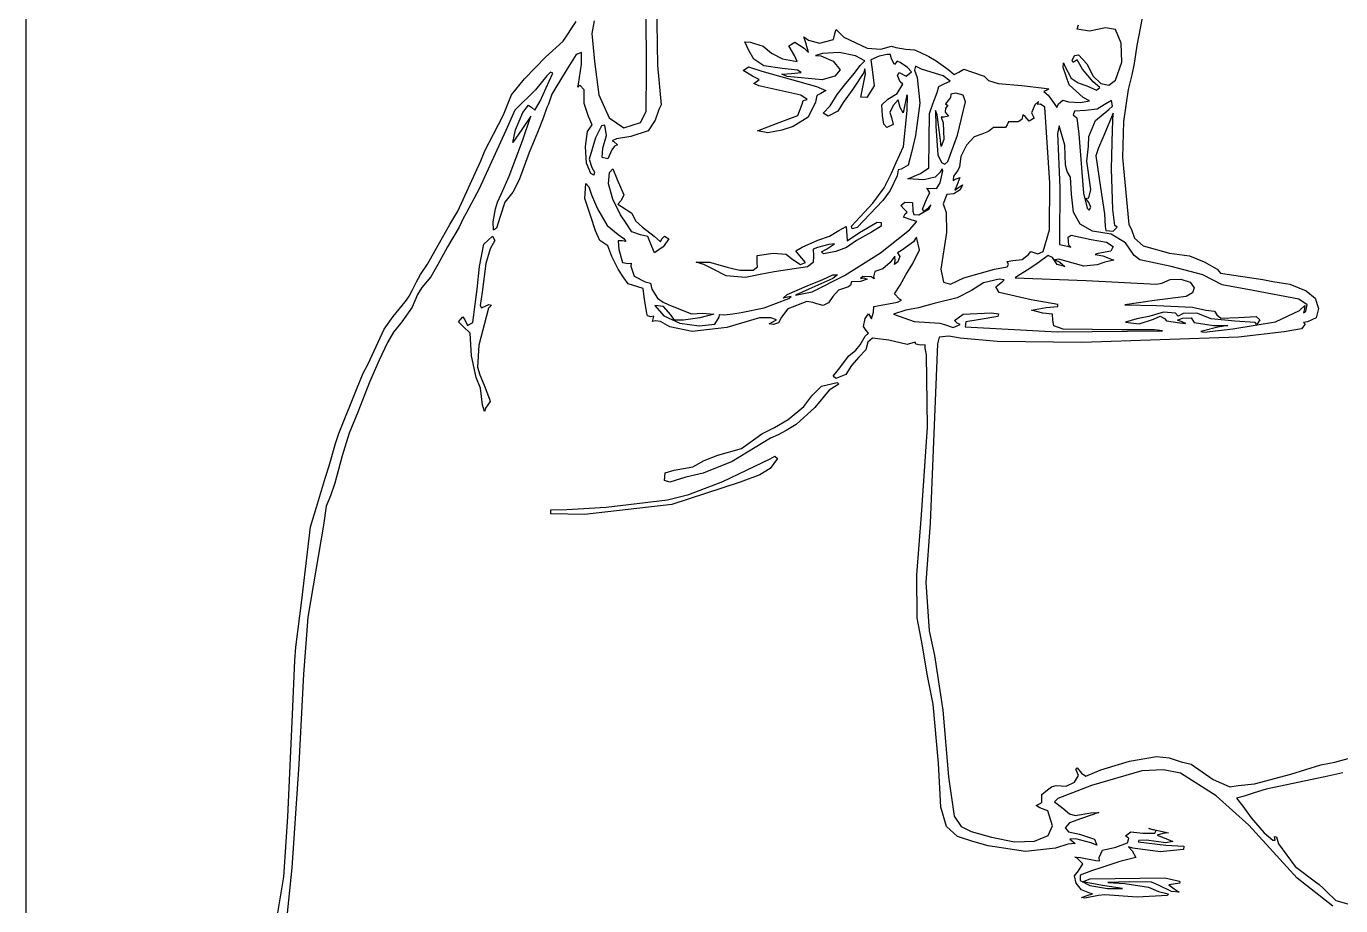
# Model space of a CAD drawing. Header units: centimetres. Extents: x 0 to 27.5, y -5.9 to 8.
# Drawn here: x 19 to 23.585, y 1.105 to 4.172 of the extents above; entities that cross this region are included whole.
import ezdxf

# ---------------------------------------------------------------- set-up
doc = ezdxf.new("R2010")
doc.units = ezdxf.units.CM
doc.header["$MEASUREMENT"] = 0
doc.layers.add('digi3 v3_Sketch1', color=7, linetype='Continuous')

msp = doc.modelspace()

# ---------------------------------------------------------------- linework, layer by layer
at = {"layer": 'digi3 v3_Sketch1'}
for p, q in [((19, -5.8698), (19, 7)), ((21.1629, 4.0188), (21.1625, 4.227)), ((21.1983, 4.2585), (21.2015, 4.0353)), ((22.9038, 4.2618), (22.8732, 4.1047)), ((20.873, 4.1198), (20.9184, 4.1888)), ((20.9813, 4.1907), (20.9727, 4.1474)), ((22.6651, 4.1617), (22.6699, 4.1768)), ((20.9727, 4.1474), (20.9819, 4.0494)), ((21.7187, 4.1139), (21.7122, 4.1355)), ((21.7122, 4.1355), (21.7283, 4.1233)), ((21.7662, 4.1132), (21.8154, 4.1263)), ((21.8154, 4.1263), (21.8219, 4.1498)), ((21.8219, 4.1498), (21.8246, 4.1605)), ((21.8246, 4.1605), (21.8514, 4.1341)), ((21.8514, 4.1341), (21.9327, 4.0953)), ((22.7079, 4.1553), (22.6651, 4.1617)), ((22.7645, 4.1672), (22.7079, 4.1553)), ((22.7992, 4.1606), (22.7645, 4.1672)), ((22.8194, 4.1129), (22.7992, 4.1606)), ((20.8105, 4.0649), (20.873, 4.1198)), ((20.9369, 4.0807), (20.9184, 4.0738)), ((20.9371, 4.0402), (20.9369, 4.0807)), ((21.5057, 4.1181), (21.526, 4.1167)), ((21.5198, 4.088), (21.5057, 4.1181)), ((21.5375, 4.0572), (21.5198, 4.088)), ((21.526, 4.1167), (21.54, 4.1115)), ((21.54, 4.1115), (21.5699, 4.1025)), ((21.5699, 4.1025), (21.5998, 4.0779)), ((21.6595, 4.1044), (21.6803, 4.1168)), ((21.6798, 4.0696), (21.6595, 4.1044)), ((21.6803, 4.1168), (21.7137, 4.0953)), ((21.7137, 4.0953), (21.7285, 4.0805)), ((21.7285, 4.0805), (21.7187, 4.1139)), ((21.7283, 4.1233), (21.7662, 4.1132)), ((21.9327, 4.0953), (21.9801, 4.092)), ((21.9801, 4.092), (22.0173, 4.1022)), ((22.0173, 4.1022), (22.0328, 4.0977)), ((22.0328, 4.0977), (22.0683, 4.0927)), ((22.0683, 4.0927), (22.0976, 4.0899)), ((22.0976, 4.0899), (22.1191, 4.0803)), ((22.8209, 4.0466), (22.8194, 4.1129)), ((22.8732, 4.1047), (22.8639, 4.0425)), ((20.7759, 4.0286), (20.8105, 4.0649)), ((20.9184, 4.0738), (20.8829, 4.0184)), ((20.9263, 3.9705), (20.9371, 4.0402)), ((20.9819, 4.0494), (20.9972, 3.9326)), ((21.2015, 4.0353), (21.2141, 3.8984)), ((21.5726, 4.0337), (21.5375, 4.0572)), ((21.5998, 4.0779), (21.6371, 4.0583)), ((21.6371, 4.0583), (21.6884, 4.0487)), ((21.6884, 4.0487), (21.6798, 4.0696)), ((21.7774, 4.0776), (21.7531, 4.0707)), ((21.7531, 4.0707), (21.7715, 4.0687)), ((21.7715, 4.0687), (21.8147, 4.0506)), ((21.8355, 4.0801), (21.7774, 4.0776)), ((21.8147, 4.0506), (21.8386, 4.0204)), ((21.8925, 4.0686), (21.8355, 4.0801)), ((21.8885, 4.0091), (21.9084, 4.0349)), ((21.9247, 4.051), (21.8925, 4.0686)), ((21.9084, 4.0349), (21.9247, 4.051)), ((21.9748, 4.0675), (21.9458, 4.0556)), ((21.9458, 4.0556), (21.9508, 4.0217)), ((22.0022, 4.0737), (21.9748, 4.0675)), ((22.0143, 4.0735), (22.0022, 4.0737)), ((22.0179, 4.0588), (22.0143, 4.0735)), ((22.0278, 4.0382), (22.0179, 4.0588)), ((22.0381, 4.0503), (22.0278, 4.0382)), ((22.0486, 4.0453), (22.0381, 4.0503)), ((22.0732, 4.0279), (22.0486, 4.0453)), ((22.1191, 4.0803), (22.1482, 4.0664)), ((22.1482, 4.0664), (22.1739, 4.0515)), ((22.1739, 4.0515), (22.2146, 4.0228)), ((22.6165, 4.0279), (22.6183, 4.0443)), ((22.6183, 4.0443), (22.6226, 4.0329)), ((22.648, 4.0528), (22.6559, 4.0698)), ((22.6511, 4.0453), (22.648, 4.0528)), ((22.666, 4.0555), (22.6511, 4.0453)), ((22.6559, 4.0698), (22.6703, 4.0728)), ((22.6838, 4.0223), (22.666, 4.0555)), ((22.6703, 4.0728), (22.699, 4.0411)), ((22.699, 4.0411), (22.7208, 3.9983)), ((22.7994, 3.9843), (22.8209, 4.0466)), ((22.8639, 4.0425), (22.8565, 4.0027)), ((20.6927, 3.9326), (20.7373, 3.9892)), ((20.7373, 3.9892), (20.7759, 4.0286)), ((20.8158, 3.9995), (20.776, 3.9503)), ((20.8285, 4.0117), (20.8158, 3.9995)), ((20.8238, 3.9803), (20.8362, 4.0086)), ((20.8362, 4.0086), (20.8285, 4.0117)), ((20.8829, 4.0184), (20.8467, 3.9582)), ((21.1617, 3.8749), (21.1629, 4.0188)), ((21.5004, 4.0178), (21.5191, 4.0304)), ((21.5328, 3.9981), (21.5004, 4.0178)), ((21.5191, 4.0304), (21.5656, 4.0159)), ((21.5564, 3.987), (21.5328, 3.9981)), ((21.5656, 4.0159), (21.7568, 3.9615)), ((21.636, 4.0251), (21.5726, 4.0337)), ((21.6349, 4.0051), (21.6695, 4.0077)), ((21.6545, 3.9967), (21.6349, 4.0051)), ((21.6894, 4.0192), (21.636, 4.0251)), ((21.7762, 3.9856), (21.6545, 3.9967)), ((21.6695, 4.0077), (21.703, 4.0106)), ((21.703, 4.0106), (21.6894, 4.0192)), ((21.8207, 3.998), (21.7762, 3.9856)), ((21.8386, 4.0204), (21.8207, 3.998)), ((21.8586, 3.9731), (21.8885, 4.0091)), ((21.9214, 4.0112), (21.8829, 3.9532)), ((21.9167, 3.9536), (21.927, 4.0059)), ((21.9251, 4.0237), (21.9214, 4.0112)), ((21.927, 4.0059), (21.9251, 4.0237)), ((21.9508, 4.0217), (21.9573, 3.9639)), ((22.0386, 4.0005), (22.0444, 4.0104)), ((22.0478, 3.9781), (22.0386, 4.0005)), ((22.0444, 4.0104), (22.0687, 3.9983)), ((22.0687, 3.9983), (22.0876, 4.0129)), ((22.0876, 4.0129), (22.0732, 4.0279)), ((22.1011, 4.0331), (22.0976, 4.0187)), ((22.0976, 4.0187), (22.1069, 3.9934)), ((22.122, 4.0223), (22.1011, 4.0331)), ((22.1069, 3.9934), (22.1163, 3.9034)), ((22.1563, 4.0123), (22.122, 4.0223)), ((22.1982, 3.9988), (22.1563, 4.0123)), ((22.223, 3.9809), (22.1982, 3.9988)), ((22.2146, 4.0228), (22.236, 4.0034)), ((22.236, 4.0034), (22.2526, 4.0122)), ((22.2526, 4.0122), (22.2703, 4.0227)), ((22.2703, 4.0227), (22.2968, 4.0129)), ((22.2968, 4.0129), (22.341, 3.998)), ((22.341, 3.998), (22.3564, 3.9835)), ((22.6374, 3.9681), (22.6165, 4.0279)), ((22.6226, 4.0329), (22.6451, 3.9913)), ((22.6451, 3.9913), (22.6684, 3.9748)), ((22.7207, 3.9778), (22.6838, 4.0223)), ((22.7208, 3.9983), (22.7482, 3.9726)), ((22.8565, 4.0027), (22.8431, 3.9514)), ((20.776, 3.9503), (20.7035, 3.8792)), ((20.7925, 3.9109), (20.8238, 3.9803)), ((20.8467, 3.9582), (20.833, 3.9353)), ((20.924, 3.9599), (20.9263, 3.9705)), ((20.9302, 3.9664), (20.924, 3.9599)), ((20.9459, 3.95), (20.9302, 3.9664)), ((20.9459, 3.9028), (20.9459, 3.95)), ((21.5381, 3.9725), (21.5455, 3.9788)), ((21.5552, 3.9646), (21.5381, 3.9725)), ((21.5455, 3.9788), (21.5564, 3.987)), ((21.702, 3.9317), (21.5552, 3.9646)), ((21.7568, 3.9615), (21.7883, 3.9477)), ((21.7883, 3.9477), (21.7718, 3.9382)), ((21.8288, 3.9342), (21.8586, 3.9731)), ((21.8829, 3.9532), (21.8487, 3.906)), ((21.9105, 3.9246), (21.9167, 3.9536)), ((21.9573, 3.9639), (21.9319, 3.9242)), ((22.0373, 3.9382), (22.0577, 3.9697)), ((22.0577, 3.9697), (22.0478, 3.9781)), ((22.1772, 3.9414), (22.1831, 3.962)), ((22.1831, 3.962), (22.2037, 3.9726)), ((22.2037, 3.9726), (22.223, 3.9809)), ((22.3564, 3.9835), (22.3904, 3.9721)), ((22.3904, 3.9721), (22.4726, 3.966)), ((22.4726, 3.966), (22.5506, 3.9562)), ((22.5621, 3.951), (22.5496, 3.9449)), ((22.5496, 3.9449), (22.5646, 3.9318)), ((22.5506, 3.9562), (22.5669, 3.9545)), ((22.5669, 3.9545), (22.5621, 3.951)), ((22.6868, 3.924), (22.6374, 3.9681)), ((22.6684, 3.9748), (22.6993, 3.9645)), ((22.6993, 3.9645), (22.7326, 3.9489)), ((22.7447, 3.9584), (22.7207, 3.9778)), ((22.7326, 3.9489), (22.7447, 3.9584)), ((22.7482, 3.9726), (22.776, 3.967)), ((22.776, 3.967), (22.7994, 3.9843)), ((22.8431, 3.9514), (22.8274, 3.8397)), ((20.6641, 3.863), (20.6927, 3.9326)), ((20.7318, 3.8711), (20.7516, 3.8973)), ((20.7516, 3.8973), (20.7633, 3.8885)), ((20.7738, 3.88), (20.7925, 3.9109)), ((20.821, 3.9004), (20.8161, 3.8885)), ((20.833, 3.9353), (20.821, 3.9004)), ((20.9614, 3.8579), (20.9459, 3.9028)), ((20.9972, 3.9326), (21.0333, 3.8526)), ((21.2141, 3.8984), (21.2065, 3.8823)), ((21.6906, 3.8609), (21.706, 3.9009)), ((21.7237, 3.9171), (21.702, 3.9317)), ((21.706, 3.9009), (21.7098, 3.9132)), ((21.7098, 3.9132), (21.7237, 3.9171)), ((21.7522, 3.9073), (21.7275, 3.855)), ((21.7579, 3.931), (21.7522, 3.9073)), ((21.7718, 3.9382), (21.7579, 3.931)), ((21.8039, 3.8944), (21.8288, 3.9342)), ((21.8487, 3.906), (21.8304, 3.8755)), ((21.9319, 3.9242), (21.9105, 3.9246)), ((21.9837, 3.8987), (22.005, 3.9183)), ((21.9862, 3.8615), (21.9837, 3.8987)), ((22.005, 3.9183), (22.0373, 3.9382)), ((22.0409, 3.9155), (22.024, 3.8959)), ((22.0484, 3.8885), (22.0409, 3.9155)), ((22.0715, 3.9333), (22.0586, 3.8703)), ((22.0736, 3.9295), (22.0715, 3.9333)), ((22.0726, 3.8785), (22.0736, 3.9295)), ((22.1163, 3.9034), (22.1021, 3.7913)), ((22.1506, 3.8675), (22.1621, 3.9018)), ((22.1621, 3.9018), (22.1772, 3.9414)), ((22.2109, 3.9076), (22.206, 3.9014)), ((22.206, 3.9014), (22.2146, 3.8953)), ((22.2237, 3.9233), (22.2109, 3.9076)), ((22.2249, 3.9349), (22.2237, 3.9233)), ((22.2428, 3.9383), (22.2249, 3.9349)), ((22.2674, 3.9315), (22.2428, 3.9383)), ((22.2486, 3.7924), (22.2764, 3.9081)), ((22.2764, 3.9081), (22.2674, 3.9315)), ((22.5173, 3.8984), (22.5065, 3.8702)), ((22.5301, 3.9092), (22.5173, 3.8984)), ((22.5279, 3.8997), (22.5301, 3.9092)), ((22.5371, 3.9006), (22.5279, 3.8997)), ((22.5529, 3.8898), (22.5371, 3.9006)), ((22.5646, 3.9318), (22.5854, 3.9028)), ((22.5854, 3.9028), (22.5951, 3.8885)), ((22.5951, 3.8885), (22.5998, 3.9013)), ((22.5998, 3.9013), (22.615, 3.9141)), ((22.615, 3.9141), (22.6352, 3.9085)), ((22.6352, 3.9085), (22.6767, 3.9068)), ((22.6767, 3.9068), (22.709, 3.9119)), ((22.709, 3.9119), (22.6868, 3.924)), ((22.7597, 3.8982), (22.7351, 3.883)), ((22.7857, 3.9128), (22.7597, 3.8982)), ((22.7883, 3.8937), (22.7857, 3.9128)), ((20.6298, 3.7953), (20.6641, 3.863)), ((20.7035, 3.8792), (20.6725, 3.8081)), ((20.7064, 3.8109), (20.7318, 3.8711)), ((20.7603, 3.8581), (20.729, 3.8124)), ((20.7309, 3.7721), (20.7603, 3.8581)), ((20.7633, 3.8885), (20.7738, 3.88)), ((20.8031, 3.8513), (20.7832, 3.8017)), ((20.8161, 3.8885), (20.8031, 3.8513)), ((20.9743, 3.8287), (20.9614, 3.8579)), ((21.0333, 3.8526), (21.0839, 3.8179)), ((21.1425, 3.8371), (21.1617, 3.8749)), ((21.2065, 3.8823), (21.1934, 3.8449)), ((21.6172, 3.8325), (21.6906, 3.8609)), ((21.7275, 3.855), (21.6743, 3.8231)), ((21.7799, 3.8693), (21.8039, 3.8944)), ((21.7973, 3.8586), (21.7799, 3.8693)), ((21.8304, 3.8755), (21.7973, 3.8586)), ((21.9909, 3.8312), (21.9862, 3.8615)), ((22.024, 3.8959), (22.0118, 3.8711)), ((22.0118, 3.8711), (22.0176, 3.854)), ((22.0176, 3.854), (22.0232, 3.8292)), ((22.0586, 3.8703), (22.0484, 3.8885)), ((22.0597, 3.7531), (22.0726, 3.8785)), ((22.1497, 3.7761), (22.1506, 3.8675)), ((22.1776, 3.8636), (22.1715, 3.8788)), ((22.1715, 3.8788), (22.1727, 3.8238)), ((22.1879, 3.7839), (22.1776, 3.8636)), ((22.202, 3.8551), (22.1916, 3.8553)), ((22.1916, 3.8553), (22.1985, 3.8351)), ((22.217, 3.8582), (22.202, 3.8551)), ((22.206, 3.8865), (22.2048, 3.872)), ((22.2048, 3.872), (22.217, 3.8582)), ((22.2146, 3.8953), (22.206, 3.8865)), ((22.4762, 3.8636), (22.4721, 3.8472)), ((22.4839, 3.8575), (22.4762, 3.8636)), ((22.4986, 3.8411), (22.4839, 3.8575)), ((22.5159, 3.8519), (22.4986, 3.8411)), ((22.5065, 3.8702), (22.5159, 3.8519)), ((22.5703, 3.6259), (22.5529, 3.8898)), ((22.6567, 3.8756), (22.6517, 3.8637)), ((22.6517, 3.8637), (22.6639, 3.8528)), ((22.694, 3.8785), (22.6567, 3.8756)), ((22.6639, 3.8528), (22.6713, 3.7955)), ((22.7351, 3.883), (22.694, 3.8785)), ((22.7296, 3.8437), (22.7757, 3.8813)), ((22.7909, 3.8686), (22.7549, 3.7836)), ((22.7757, 3.8813), (22.7883, 3.8937)), ((22.7882, 3.8113), (22.7909, 3.8686)), ((20.6725, 3.8081), (20.5797, 3.6047)), ((20.729, 3.8124), (20.6971, 3.767)), ((20.6971, 3.767), (20.7064, 3.8109)), ((20.9501, 3.7523), (20.9573, 3.8054)), ((20.9573, 3.8054), (20.9743, 3.8287)), ((21.0059, 3.8247), (20.9859, 3.7836)), ((21.0179, 3.8276), (21.0059, 3.8247)), ((21.0232, 3.7908), (21.0179, 3.8276)), ((21.0839, 3.8179), (21.1425, 3.8371)), ((21.1695, 3.8069), (21.109, 3.7882)), ((21.1425, 3.8371), (21.1425, 3.8371)), ((21.1934, 3.8449), (21.1695, 3.8069)), ((21.5502, 3.8073), (21.6172, 3.8325)), ((21.5864, 3.8001), (21.5502, 3.8073)), ((21.6349, 3.8093), (21.5864, 3.8001)), ((21.6743, 3.8231), (21.6349, 3.8093)), ((22.0016, 3.819), (21.9909, 3.8312)), ((22.0232, 3.8292), (22.0016, 3.819)), ((22.1727, 3.8238), (22.1796, 3.7233)), ((22.1985, 3.8351), (22.1999, 3.7767)), ((22.3735, 3.8186), (22.3567, 3.8052)), ((22.4149, 3.8193), (22.3735, 3.8186)), ((22.4218, 3.8281), (22.4149, 3.8193)), ((22.4261, 3.8389), (22.4218, 3.8281)), ((22.4598, 3.839), (22.4261, 3.8389)), ((22.4721, 3.8472), (22.4598, 3.839)), ((22.6029, 3.8248), (22.5966, 3.7985)), ((22.6222, 3.7575), (22.6029, 3.8248)), ((22.7061, 3.7872), (22.7296, 3.8437)), ((22.7848, 3.6744), (22.7882, 3.8113)), ((22.8274, 3.8397), (22.8236, 3.7143)), ((20.5989, 3.7379), (20.6298, 3.7953)), ((20.6837, 3.6495), (20.7309, 3.7721)), ((20.7832, 3.8017), (20.7541, 3.7318)), ((20.9859, 3.7836), (20.9636, 3.7087)), ((21.0112, 3.7473), (21.0232, 3.7908)), ((21.0583, 3.7792), (21.044, 3.7731)), ((21.044, 3.7731), (21.0495, 3.7697)), ((21.0495, 3.7697), (21.062, 3.7585)), ((21.109, 3.7882), (21.0583, 3.7792)), ((22.1021, 3.7913), (22.0876, 3.7323)), ((22.1479, 3.6784), (22.1497, 3.7761)), ((22.1906, 3.7532), (22.1879, 3.7839)), ((22.1999, 3.7767), (22.1906, 3.7532)), ((22.2141, 3.7007), (22.2486, 3.7924)), ((22.2486, 3.7924), (22.2486, 3.7924)), ((22.3061, 3.7869), (22.2791, 3.7573)), ((22.3331, 3.7962), (22.3061, 3.7869)), ((22.3567, 3.8052), (22.3331, 3.7962)), ((22.5966, 3.7985), (22.6051, 3.6099)), ((22.6713, 3.7955), (22.6874, 3.5896)), ((22.7047, 3.7536), (22.7061, 3.7872)), ((22.7549, 3.7836), (22.7395, 3.7487)), ((20.586, 3.7033), (20.5989, 3.7379)), ((20.7541, 3.7318), (20.7187, 3.6366)), ((20.9536, 3.6949), (20.9501, 3.7523)), ((21.0084, 3.7147), (21.0112, 3.7473)), ((21.0283, 3.7096), (21.0084, 3.7147)), ((21.0421, 3.7409), (21.0283, 3.7096)), ((21.052, 3.7541), (21.0421, 3.7409)), ((21.062, 3.7585), (21.052, 3.7541)), ((22.0339, 3.6973), (22.0597, 3.7531)), ((22.0876, 3.7323), (22.0761, 3.6875)), ((22.1796, 3.7233), (22.1918, 3.697)), ((22.2597, 3.7185), (22.2556, 3.6819)), ((22.2791, 3.7573), (22.2597, 3.7185)), ((22.6245, 3.6879), (22.6222, 3.7575)), ((22.6996, 3.7019), (22.7047, 3.7536)), ((22.7395, 3.7487), (22.7304, 3.7201)), ((22.7304, 3.7201), (22.7467, 3.6097)), ((22.8236, 3.7143), (22.846, 3.4803)), ((20.5048, 3.5272), (20.586, 3.7033)), ((20.9687, 3.6584), (20.9536, 3.6949)), ((20.9636, 3.7087), (20.9724, 3.6794)), ((20.9724, 3.6794), (20.9823, 3.6632)), ((21.0338, 3.6619), (21.0463, 3.6745)), ((21.0463, 3.6745), (21.0615, 3.6377)), ((22.0179, 3.66), (22.0339, 3.6973)), ((22.0411, 3.6711), (22.0378, 3.651)), ((22.052, 3.6733), (22.0411, 3.6711)), ((22.0761, 3.6875), (22.052, 3.6733)), ((22.1195, 3.6586), (22.1479, 3.6784)), ((22.1943, 3.6749), (22.1874, 3.6634)), ((22.1877, 3.6261), (22.1968, 3.6682)), ((22.1918, 3.697), (22.2037, 3.6917)), ((22.1968, 3.6682), (22.1943, 3.6749)), ((22.2037, 3.6917), (22.2141, 3.7007)), ((22.2488, 3.6695), (22.2342, 3.649)), ((22.2556, 3.6819), (22.2488, 3.6695)), ((22.6307, 3.6658), (22.6245, 3.6879)), ((22.7127, 3.6033), (22.6996, 3.7019)), ((22.7893, 3.5335), (22.7848, 3.6744)), ((20.657, 3.589), (20.6837, 3.6495)), ((20.7187, 3.6366), (20.6976, 3.593)), ((20.9487, 3.5711), (20.9522, 3.6243)), ((20.9522, 3.6243), (20.9627, 3.6123)), ((20.9795, 3.6528), (20.9687, 3.6584)), ((20.9823, 3.6632), (20.9795, 3.6528)), ((21.0308, 3.6222), (21.0338, 3.6619)), ((21.0463, 3.5688), (21.0308, 3.6222)), ((21.0615, 3.6377), (21.0846, 3.584)), ((21.9928, 3.6083), (22.0179, 3.66)), ((22.0378, 3.651), (22.0129, 3.5998)), ((22.0748, 3.6398), (22.1195, 3.6586)), ((22.1308, 3.6369), (22.0748, 3.6398)), ((22.1704, 3.6457), (22.1308, 3.6369)), ((22.1874, 3.6634), (22.1704, 3.6457)), ((22.1755, 3.6076), (22.1877, 3.6261)), ((22.2342, 3.649), (22.2326, 3.6347)), ((22.2326, 3.6347), (22.243, 3.6402)), ((22.243, 3.6402), (22.2565, 3.6447)), ((22.2565, 3.6447), (22.2455, 3.6165)), ((22.5688, 3.4625), (22.5703, 3.6259)), ((22.6422, 3.6456), (22.6307, 3.6658)), ((22.6454, 3.587), (22.6422, 3.6456)), ((20.5797, 3.6047), (20.5348, 3.5201)), ((20.6438, 3.5583), (20.657, 3.589)), ((20.6976, 3.593), (20.6686, 3.559)), ((20.9627, 3.6123), (20.9714, 3.5843)), ((20.9714, 3.5843), (20.9928, 3.535)), ((21.0846, 3.584), (21.0747, 3.5641)), ((21.9529, 3.5549), (21.9928, 3.6083)), ((22.0129, 3.5998), (21.988, 3.5647)), ((22.1448, 3.6025), (22.1413, 3.6079)), ((22.1413, 3.6079), (22.1554, 3.6064)), ((22.1427, 3.5743), (22.1518, 3.5915)), ((22.1518, 3.5915), (22.1448, 3.6025)), ((22.1554, 3.6064), (22.1755, 3.6076)), ((22.211, 3.5849), (22.1979, 3.5534)), ((22.2349, 3.5881), (22.211, 3.5849)), ((22.2578, 3.6012), (22.2349, 3.5881)), ((22.2455, 3.6165), (22.2384, 3.6003)), ((22.2384, 3.6003), (22.2521, 3.6097)), ((22.2521, 3.6097), (22.2658, 3.619)), ((22.2658, 3.619), (22.2578, 3.6012)), ((22.6051, 3.6099), (22.6044, 3.4282)), ((22.6525, 3.5243), (22.6454, 3.587)), ((22.6874, 3.5896), (22.7006, 3.5376)), ((22.7062, 3.5742), (22.7127, 3.6033)), ((22.7467, 3.6097), (22.761, 3.5179)), ((20.6283, 3.4901), (20.6363, 3.5359)), ((20.6363, 3.5359), (20.6438, 3.5583)), ((20.6686, 3.559), (20.6534, 3.5082)), ((20.9697, 3.5084), (20.9487, 3.5711)), ((20.9928, 3.535), (21.0261, 3.4771)), ((21.0725, 3.515), (21.0463, 3.5688)), ((21.0747, 3.5641), (21.0628, 3.5522)), ((21.0628, 3.5522), (21.0766, 3.544)), ((21.0766, 3.544), (21.112, 3.5198)), ((21.988, 3.5647), (21.8982, 3.4702)), ((21.9084, 3.5081), (21.9529, 3.5549)), ((22.0499, 3.5471), (22.0649, 3.5584)), ((22.0615, 3.5347), (22.0499, 3.5471)), ((22.0721, 3.5239), (22.0615, 3.5347)), ((22.0649, 3.5584), (22.0906, 3.5571)), ((22.0906, 3.5571), (22.092, 3.5271)), ((22.113, 3.5143), (22.1487, 3.535)), ((22.1265, 3.534), (22.1427, 3.5743)), ((22.1307, 3.5262), (22.1265, 3.534)), ((22.143, 3.5356), (22.1307, 3.5262)), ((22.1553, 3.5498), (22.143, 3.5356)), ((22.1487, 3.535), (22.1553, 3.5498)), ((22.1979, 3.5534), (22.2087, 3.5227)), ((22.6952, 3.5713), (22.7062, 3.5742)), ((22.7066, 3.5578), (22.6952, 3.5713)), ((22.7006, 3.5376), (22.7074, 3.5313)), ((22.7137, 3.5409), (22.7066, 3.5578)), ((22.7066, 3.5578), (22.7066, 3.5578)), ((22.7074, 3.5313), (22.7137, 3.5409)), ((22.7972, 3.4768), (22.7893, 3.5335)), ((20.4775, 3.4814), (20.5048, 3.5272)), ((20.5243, 3.5014), (20.5104, 3.4711)), ((20.5348, 3.5201), (20.5243, 3.5014)), ((20.63, 3.4614), (20.6283, 3.4901)), ((20.6534, 3.5082), (20.6404, 3.4685)), ((20.9859, 3.4587), (20.9697, 3.5084)), ((21.0922, 3.4853), (21.0725, 3.515)), ((21.1123, 3.4557), (21.0922, 3.4853)), ((21.112, 3.5198), (21.125, 3.4938)), ((21.125, 3.4938), (21.1488, 3.4713)), ((21.8778, 3.4751), (21.9084, 3.5081)), ((21.9059, 3.4534), (21.9676, 3.4887)), ((21.9676, 3.4887), (21.9817, 3.4882)), ((21.9817, 3.4882), (21.9818, 3.4748)), ((22.0598, 3.5059), (22.0657, 3.5175)), ((22.0865, 3.4975), (22.0598, 3.5059)), ((22.0657, 3.5175), (22.0721, 3.5239)), ((22.0801, 3.4621), (22.1057, 3.491)), ((22.1057, 3.491), (22.0865, 3.4975)), ((22.092, 3.5271), (22.0957, 3.5159)), ((22.0957, 3.5159), (22.113, 3.5143)), ((22.2087, 3.5227), (22.2094, 3.4535)), ((22.676, 3.4822), (22.6525, 3.5243)), ((22.761, 3.5179), (22.7633, 3.4743)), ((20.437, 3.409), (20.4775, 3.4814)), ((20.5104, 3.4711), (20.4688, 3.4027)), ((20.5958, 3.4122), (20.6258, 3.4405)), ((20.6258, 3.4405), (20.6337, 3.4245)), ((20.6404, 3.4685), (20.63, 3.4614)), ((21.0008, 3.4255), (20.9859, 3.4587)), ((21.0261, 3.4771), (21.0642, 3.4457)), ((21.0642, 3.4457), (21.0841, 3.4315)), ((21.1418, 3.4453), (21.1123, 3.4557)), ((21.168, 3.4388), (21.1418, 3.4453)), ((21.1488, 3.4713), (21.1895, 3.4397)), ((21.1819, 3.4044), (21.168, 3.4388)), ((21.1895, 3.4397), (21.2125, 3.4209)), ((21.2167, 3.4305), (21.2261, 3.4405)), ((21.2261, 3.4405), (21.2407, 3.4313)), ((21.7609, 3.4266), (21.8016, 3.4405)), ((21.8016, 3.4405), (21.8338, 3.4601)), ((21.8338, 3.4601), (21.8598, 3.4736)), ((21.8598, 3.4736), (21.8623, 3.4428)), ((21.8623, 3.4428), (21.8628, 3.4244)), ((21.8628, 3.4244), (21.9059, 3.4534)), ((21.8807, 3.4658), (21.8778, 3.4751)), ((21.8982, 3.4702), (21.8807, 3.4658)), ((21.9486, 3.4539), (21.8955, 3.4245)), ((21.9818, 3.4748), (21.9486, 3.4539)), ((21.9796, 3.3822), (22.0801, 3.4621)), ((22.2094, 3.4535), (22.1904, 3.3253)), ((22.5473, 3.3869), (22.5688, 3.4625)), ((22.6339, 3.4368), (22.645, 3.4441)), ((22.645, 3.4441), (22.7145, 3.4288)), ((22.7189, 3.4574), (22.676, 3.4822)), ((22.7846, 3.4469), (22.7189, 3.4574)), ((22.7633, 3.4743), (22.7654, 3.46)), ((22.7654, 3.46), (22.7906, 3.4575)), ((22.8335, 3.4171), (22.7846, 3.4469)), ((22.7906, 3.4575), (22.8047, 3.472)), ((22.8047, 3.472), (22.7972, 3.4768)), ((22.8047, 3.472), (22.8047, 3.472)), ((22.846, 3.4803), (22.8545, 3.4639)), ((22.8545, 3.4639), (22.8657, 3.4329)), ((20.3996, 3.3425), (20.437, 3.409)), ((20.4688, 3.4027), (20.435, 3.3409)), ((20.5811, 3.3341), (20.5958, 3.4122)), ((20.6177, 3.3955), (20.6025, 3.3444)), ((20.6337, 3.4245), (20.6177, 3.3955)), ((21.028, 3.4059), (21.0008, 3.4255)), ((21.0423, 3.3689), (21.028, 3.4059)), ((21.0785, 3.4242), (21.0641, 3.4236)), ((21.0641, 3.4236), (21.067, 3.3934)), ((21.067, 3.3934), (21.0796, 3.3487)), ((21.0912, 3.4214), (21.0785, 3.4242)), ((21.0841, 3.4315), (21.0912, 3.4214)), ((21.1917, 3.3818), (21.1819, 3.4044)), ((21.2213, 3.4025), (21.1917, 3.3818)), ((21.2125, 3.4209), (21.2167, 3.4305)), ((21.2407, 3.4313), (21.2213, 3.4025)), ((21.6836, 3.3892), (21.7059, 3.4014)), ((21.7059, 3.4014), (21.7609, 3.4266)), ((21.7602, 3.4006), (21.7447, 3.3953)), ((21.7447, 3.3953), (21.7456, 3.372)), ((21.7998, 3.4109), (21.7602, 3.4006)), ((21.7732, 3.3857), (21.7917, 3.3947)), ((21.7917, 3.3947), (21.8191, 3.4129)), ((21.8191, 3.4129), (21.7998, 3.4109)), ((21.8605, 3.4006), (21.8239, 3.3865)), ((21.8955, 3.4245), (21.8605, 3.4006)), ((22.0742, 3.4056), (22.0532, 3.3907)), ((22.0944, 3.4205), (22.0742, 3.4056)), ((22.1017, 3.432), (22.0944, 3.4205)), ((22.1051, 3.437), (22.1017, 3.432)), ((22.1159, 3.392), (22.1051, 3.437)), ((22.6044, 3.4282), (22.6044, 3.4106)), ((22.6044, 3.4106), (22.6321, 3.4047)), ((22.6321, 3.4047), (22.6434, 3.4022)), ((22.6367, 3.4085), (22.6339, 3.4368)), ((22.6434, 3.4022), (22.6367, 3.4085)), ((22.7145, 3.4288), (22.7678, 3.4196)), ((22.7678, 3.4196), (22.7916, 3.4038)), ((22.7916, 3.4038), (22.7828, 3.3882)), ((22.8644, 3.3726), (22.8335, 3.4171)), ((22.8657, 3.4329), (22.8955, 3.4063)), ((22.8955, 3.4063), (22.9878, 3.3807)), ((21.0647, 3.3252), (21.0423, 3.3689)), ((21.0796, 3.3487), (21.0992, 3.3453)), ((21.3371, 3.3493), (21.3826, 3.3495)), ((21.363, 3.3409), (21.3371, 3.3493)), ((21.3826, 3.3495), (21.445, 3.3315)), ((21.5493, 3.347), (21.5494, 3.3723)), ((21.5505, 3.3328), (21.5493, 3.347)), ((21.5494, 3.3723), (21.6052, 3.3807)), ((21.6052, 3.3807), (21.6506, 3.3768)), ((21.6506, 3.3768), (21.6697, 3.3608)), ((21.6697, 3.3608), (21.6999, 3.3409)), ((21.6984, 3.3718), (21.6836, 3.3892)), ((21.7184, 3.3478), (21.6984, 3.3718)), ((21.6999, 3.3409), (21.7184, 3.3478)), ((21.7442, 3.3484), (21.7249, 3.3329)), ((21.7456, 3.372), (21.7442, 3.3484)), ((21.7805, 3.3787), (21.7732, 3.3857)), ((21.8239, 3.3865), (21.7805, 3.3787)), ((21.8537, 3.3026), (21.9796, 3.3822)), ((22.0129, 3.3484), (21.9882, 3.3257)), ((22.0298, 3.3703), (22.0129, 3.3484)), ((22.028, 3.3419), (22.0308, 3.3537)), ((22.0401, 3.3512), (22.028, 3.3419)), ((22.0308, 3.3537), (22.0298, 3.3703)), ((22.0532, 3.3907), (22.0384, 3.3819)), ((22.0384, 3.3819), (22.0469, 3.3691)), ((22.0469, 3.3691), (22.0401, 3.3512)), ((22.0917, 3.3443), (22.1159, 3.392)), ((22.4214, 3.3519), (22.4413, 3.3555)), ((22.4258, 3.3415), (22.4214, 3.3519)), ((22.4413, 3.3555), (22.4737, 3.3593)), ((22.4737, 3.3593), (22.4961, 3.3763)), ((22.4961, 3.3763), (22.5044, 3.3867)), ((22.5044, 3.3867), (22.5286, 3.3781)), ((22.5389, 3.3545), (22.5214, 3.3409)), ((22.5286, 3.3781), (22.5473, 3.3869)), ((22.5641, 3.3732), (22.5389, 3.3545)), ((22.5791, 3.3654), (22.5641, 3.3732)), ((22.5953, 3.3414), (22.5791, 3.3654)), ((22.601, 3.3602), (22.5878, 3.3581)), ((22.5878, 3.3581), (22.6045, 3.35)), ((22.6309, 3.3517), (22.601, 3.3602)), ((22.6045, 3.35), (22.6227, 3.3349)), ((22.6889, 3.3352), (22.6309, 3.3517)), ((22.7381, 3.3792), (22.7287, 3.3766)), ((22.7287, 3.3766), (22.7549, 3.3718)), ((22.7623, 3.3495), (22.7349, 3.3405)), ((22.7828, 3.3882), (22.7381, 3.3792)), ((22.7549, 3.3718), (22.7939, 3.3564)), ((22.7939, 3.3564), (22.7623, 3.3495)), ((22.8839, 3.3575), (22.8644, 3.3726)), ((22.9939, 3.3348), (22.8839, 3.3575)), ((22.9878, 3.3807), (23.0577, 3.3721)), ((23.0577, 3.3721), (23.1081, 3.3509)), ((23.1081, 3.3509), (23.1532, 3.3247)), ((20.3605, 3.2812), (20.3754, 3.3059)), ((20.3754, 3.3059), (20.3996, 3.3425)), ((20.435, 3.3409), (20.4113, 3.2986)), ((20.5724, 3.2549), (20.5811, 3.3341)), ((20.6025, 3.3444), (20.5902, 3.2447)), ((21.0843, 3.2949), (21.0647, 3.3252)), ((21.0992, 3.3453), (21.1093, 3.3461)), ((21.1093, 3.3461), (21.1084, 3.3359)), ((21.1084, 3.3359), (21.1204, 3.3006)), ((21.3953, 3.3251), (21.363, 3.3409)), ((21.4412, 3.3015), (21.3953, 3.3251)), ((21.4412, 3.3015), (21.4412, 3.3015)), ((21.5088, 3.2961), (21.4412, 3.3015)), ((21.445, 3.3315), (21.4632, 3.3269)), ((21.4632, 3.3269), (21.4891, 3.3217)), ((21.4891, 3.3217), (21.5355, 3.3216)), ((21.5603, 3.3061), (21.5088, 3.2961)), ((21.5355, 3.3216), (21.5505, 3.3328)), ((21.609, 3.3163), (21.5603, 3.3061)), ((21.7249, 3.3329), (21.609, 3.3163)), ((21.7416, 3.2459), (21.8537, 3.3026)), ((21.7784, 3.2896), (21.8138, 3.3049)), ((21.8296, 3.3048), (21.8133, 3.2921)), ((21.8138, 3.3049), (21.8296, 3.3048)), ((21.9599, 3.3165), (21.9551, 3.2979)), ((21.9882, 3.3257), (21.9599, 3.3165)), ((22.0479, 3.2689), (22.0678, 3.305)), ((22.0678, 3.305), (22.0917, 3.3443)), ((22.1904, 3.3253), (22.1988, 3.2801)), ((22.2703, 3.2947), (22.3773, 3.3253)), ((22.3773, 3.3253), (22.4217, 3.3328)), ((22.4217, 3.3328), (22.4258, 3.3415)), ((22.4579, 3.3011), (22.4495, 3.2945)), ((22.491, 3.321), (22.4579, 3.3011)), ((22.5214, 3.3409), (22.491, 3.321)), ((22.6227, 3.3349), (22.5953, 3.3414)), ((22.7349, 3.3405), (22.6889, 3.3352)), ((23.1034, 3.3053), (22.9939, 3.3348)), ((23.1715, 3.2707), (23.1034, 3.3053)), ((23.1532, 3.3247), (23.1656, 3.3106)), ((23.1656, 3.3106), (23.3136, 3.2893)), ((20.3455, 3.2501), (20.3605, 3.2812)), ((20.3795, 3.2612), (20.365, 3.2364)), ((20.4113, 3.2986), (20.3795, 3.2612)), ((21.099, 3.2738), (21.0843, 3.2949)), ((21.1336, 3.2631), (21.099, 3.2738)), ((21.1204, 3.3006), (21.159, 3.2812)), ((21.1519, 3.2581), (21.1336, 3.2631)), ((21.156, 3.2189), (21.1519, 3.2581)), ((21.159, 3.2812), (21.177, 3.2758)), ((21.177, 3.2758), (21.1817, 3.2553)), ((21.1817, 3.2553), (21.2016, 3.2243)), ((21.6543, 3.2366), (21.7235, 3.2666)), ((21.729, 3.2553), (21.6828, 3.2346)), ((21.7235, 3.2666), (21.7784, 3.2896)), ((21.8133, 3.2921), (21.729, 3.2553)), ((21.8675, 3.2634), (21.8325, 3.2519)), ((21.8747, 3.2695), (21.8675, 3.2634)), ((21.8779, 3.2812), (21.8747, 3.2695)), ((21.9101, 3.2818), (21.8779, 3.2812)), ((21.9182, 3.2996), (21.9099, 3.2924)), ((21.9099, 3.2924), (21.9215, 3.295)), ((21.9331, 3.2905), (21.9101, 3.2818)), ((21.9474, 3.298), (21.9182, 3.2996)), ((21.9215, 3.295), (21.9331, 3.2905)), ((21.9574, 3.2913), (21.9474, 3.298)), ((21.9551, 3.2979), (21.9574, 3.2913)), ((22.0285, 3.2394), (22.0479, 3.2689)), ((22.1988, 3.2801), (22.2233, 3.273)), ((22.2233, 3.273), (22.2703, 3.2947)), ((22.2703, 3.2947), (22.2703, 3.2947)), ((22.3392, 3.2769), (22.2969, 3.251)), ((22.3935, 3.2904), (22.3392, 3.2769)), ((22.3821, 3.2629), (22.4065, 3.283)), ((22.3931, 3.2437), (22.3821, 3.2629)), ((22.4105, 3.2882), (22.3935, 3.2904)), ((22.4065, 3.283), (22.4105, 3.2882)), ((22.4495, 3.2945), (22.6973, 3.2854)), ((22.6973, 3.2854), (22.942, 3.2722)), ((22.942, 3.2722), (22.9605, 3.2763)), ((22.9605, 3.2763), (22.9896, 3.2896)), ((22.9896, 3.2896), (23.0271, 3.2901)), ((23.0271, 3.2901), (23.0596, 3.2798)), ((23.0596, 3.2798), (23.0735, 3.2604)), ((23.0735, 3.2604), (23.0674, 3.2426)), ((23.2792, 3.2511), (23.1715, 3.2707)), ((23.3136, 3.2893), (23.3485, 3.2817)), ((23.3485, 3.2817), (23.4071, 3.2724)), ((23.4071, 3.2724), (23.464, 3.25)), ((20.3112, 3.1981), (20.3256, 3.2175)), ((20.3256, 3.2175), (20.3356, 3.2314)), ((20.3356, 3.2314), (20.3455, 3.2501)), ((20.365, 3.2364), (20.3456, 3.1921)), ((20.5658, 3.2015), (20.5724, 3.2549)), ((20.5902, 3.2447), (20.5827, 3.1988)), ((21.1649, 3.1716), (21.156, 3.2189)), ((21.2016, 3.2243), (21.2215, 3.2103)), ((21.2215, 3.2103), (21.239, 3.2015)), ((21.5736, 3.1898), (21.6596, 3.2231)), ((21.6397, 3.224), (21.6543, 3.2366)), ((21.6546, 3.2271), (21.6397, 3.224)), ((21.6674, 3.2297), (21.6546, 3.2271)), ((21.722, 3.2119), (21.6565, 3.1865)), ((21.6596, 3.2231), (21.6674, 3.2297)), ((21.6828, 3.2346), (21.7416, 3.2459)), ((21.7429, 3.2093), (21.722, 3.2119)), ((21.8131, 3.2301), (21.7977, 3.2072)), ((21.8325, 3.2519), (21.8131, 3.2301)), ((21.9823, 3.1996), (22.0383, 3.2103)), ((22.0454, 3.2208), (22.0285, 3.2394)), ((22.0383, 3.2103), (22.0529, 3.2172)), ((22.0529, 3.2172), (22.0454, 3.2208)), ((22.2469, 3.2254), (22.1667, 3.2054)), ((22.2969, 3.251), (22.2469, 3.2254)), ((22.5054, 3.218), (22.3931, 3.2437)), ((22.5985, 3.2021), (22.5054, 3.218)), ((22.9355, 3.2156), (22.8315, 3.2006)), ((23.0459, 3.2303), (22.9355, 3.2156)), ((23.0674, 3.2426), (23.0459, 3.2303)), ((23.4387, 3.2204), (23.2792, 3.2511)), ((23.4682, 3.2007), (23.4387, 3.2204)), ((23.464, 3.25), (23.4957, 3.2238)), ((23.4957, 3.2238), (23.5075, 3.1877)), ((20.2798, 3.1597), (20.3112, 3.1981)), ((20.3456, 3.1921), (20.3103, 3.1418)), ((20.5579, 3.1393), (20.5658, 3.2015)), ((20.6123, 3.1891), (20.5789, 3.0597)), ((20.5827, 3.1988), (20.5875, 3.1906)), ((20.5875, 3.1906), (20.6133, 3.2015)), ((20.6226, 3.1993), (20.6123, 3.1891)), ((20.6133, 3.2015), (20.6226, 3.1993)), ((21.1669, 3.1618), (21.1649, 3.1716)), ((21.1922, 3.1983), (21.2235, 3.1622)), ((21.2222, 3.1947), (21.1922, 3.1983)), ((21.2476, 3.1661), (21.2222, 3.1947)), ((21.239, 3.2015), (21.2872, 3.1826)), ((21.2614, 3.1471), (21.2476, 3.1661)), ((21.2872, 3.1826), (21.3203, 3.1692)), ((21.3203, 3.1692), (21.3598, 3.1714)), ((21.3978, 3.1679), (21.3492, 3.1558)), ((21.3598, 3.1714), (21.3978, 3.1679)), ((21.4167, 3.1576), (21.4175, 3.1675)), ((21.4175, 3.1675), (21.4348, 3.166)), ((21.4348, 3.166), (21.4641, 3.1695)), ((21.4641, 3.1695), (21.4931, 3.1745)), ((21.4931, 3.1745), (21.5736, 3.1898)), ((21.6565, 3.1865), (21.6339, 3.1571)), ((21.7576, 3.204), (21.7429, 3.2093)), ((21.7791, 3.1988), (21.7576, 3.204)), ((21.7977, 3.2072), (21.7791, 3.1988)), ((21.9257, 3.1534), (21.9374, 3.1691)), ((21.9374, 3.1691), (21.9486, 3.1517)), ((21.9486, 3.1517), (21.9545, 3.175)), ((21.9545, 3.175), (21.9566, 3.1945)), ((21.9566, 3.1945), (21.9823, 3.1996)), ((22.0684, 3.1816), (22.0251, 3.1682)), ((22.0251, 3.1682), (22.0969, 3.1427)), ((22.1119, 3.1902), (22.0684, 3.1816)), ((22.1667, 3.2054), (22.1119, 3.1902)), ((22.2372, 3.1455), (22.2681, 3.1682)), ((22.2681, 3.1682), (22.3661, 3.1727)), ((22.3661, 3.1727), (22.3909, 3.1694)), ((22.3909, 3.1694), (22.3884, 3.1595)), ((22.506, 3.1816), (22.5578, 3.1916)), ((22.546, 3.1716), (22.506, 3.1816)), ((22.5792, 3.168), (22.546, 3.1716)), ((22.5578, 3.1916), (22.5979, 3.1947)), ((22.58, 3.1474), (22.5792, 3.168)), ((22.5979, 3.1947), (22.5985, 3.2021)), ((22.8315, 3.2006), (22.9423, 3.1985)), ((22.9669, 3.175), (22.9158, 3.1602)), ((22.9423, 3.1985), (23.0676, 3.193)), ((23.0087, 3.1715), (22.9669, 3.175)), ((23.0173, 3.1617), (23.0087, 3.1715)), ((23.0353, 3.1708), (23.0173, 3.1617)), ((23.0823, 3.1718), (23.0353, 3.1708)), ((23.0676, 3.193), (23.1139, 3.1816)), ((23.133, 3.152), (23.0823, 3.1718)), ((23.1139, 3.1816), (23.1444, 3.1781)), ((23.1444, 3.1781), (23.1531, 3.1658)), ((23.1531, 3.1658), (23.1663, 3.154)), ((23.3572, 3.1411), (23.4406, 3.1808)), ((23.4406, 3.1808), (23.4591, 3.1979)), ((23.4579, 3.1866), (23.4547, 3.1732)), ((23.4547, 3.1732), (23.4628, 3.1787)), ((23.4591, 3.1979), (23.4579, 3.1866)), ((23.4628, 3.1787), (23.4682, 3.2007)), ((23.5075, 3.1877), (23.4986, 3.1556)), ((20.2483, 3.1162), (20.2798, 3.1597)), ((20.3103, 3.1418), (20.2805, 3.1056)), ((20.5073, 3.1417), (20.5229, 3.1594)), ((20.5234, 3.1251), (20.5073, 3.1417)), ((20.5229, 3.1594), (20.5292, 3.1489)), ((20.5477, 3.102), (20.5234, 3.1251)), ((20.5292, 3.1489), (20.5386, 3.1286)), ((20.5386, 3.1286), (20.5579, 3.1393)), ((21.1779, 3.1585), (21.1669, 3.1618)), ((21.1893, 3.1606), (21.1779, 3.1585)), ((21.1841, 3.1428), (21.1867, 3.1517)), ((21.195, 3.1447), (21.1841, 3.1428)), ((21.1867, 3.1517), (21.1893, 3.1606)), ((21.2116, 3.1422), (21.195, 3.1447)), ((21.2446, 3.1237), (21.2116, 3.1422)), ((21.2235, 3.1622), (21.2797, 3.1367)), ((21.3226, 3.1082), (21.2446, 3.1237)), ((21.2927, 3.1476), (21.2614, 3.1471)), ((21.2797, 3.1367), (21.3473, 3.127)), ((21.3492, 3.1558), (21.2927, 3.1476)), ((21.4439, 3.1219), (21.3226, 3.1082)), ((21.3473, 3.127), (21.4014, 3.1338)), ((21.4014, 3.1338), (21.4167, 3.1576)), ((21.5571, 3.1548), (21.4439, 3.1219)), ((21.5966, 3.1554), (21.5571, 3.1548)), ((21.5908, 3.1342), (21.6045, 3.1409)), ((21.6063, 3.1325), (21.5908, 3.1342)), ((21.6164, 3.1484), (21.5966, 3.1554)), ((21.6045, 3.1409), (21.6164, 3.1484)), ((21.624, 3.138), (21.6063, 3.1325)), ((21.6339, 3.1571), (21.624, 3.138)), ((21.9201, 3.125), (21.9257, 3.1534)), ((21.9293, 3.1109), (21.9201, 3.125)), ((22.0969, 3.1427), (22.1868, 3.1364)), ((22.1868, 3.1364), (22.2023, 3.132)), ((22.2023, 3.132), (22.2328, 3.1221)), ((22.2328, 3.1221), (22.2571, 3.1324)), ((22.2472, 3.1368), (22.2372, 3.1455)), ((22.2571, 3.1324), (22.2472, 3.1368)), ((22.277, 3.1418), (22.2745, 3.1244)), ((22.2745, 3.1244), (22.5953, 3.1069)), ((22.3266, 3.1496), (22.277, 3.1418)), ((22.3884, 3.1595), (22.3266, 3.1496)), ((22.5836, 3.1271), (22.58, 3.1474)), ((22.6163, 3.1159), (22.5836, 3.1271)), ((22.8735, 3.1517), (22.8345, 3.1405)), ((22.8345, 3.1405), (22.8814, 3.1344)), ((22.9158, 3.1602), (22.8735, 3.1517)), ((22.8814, 3.1344), (22.9321, 3.1508)), ((22.9321, 3.1508), (22.9554, 3.1617)), ((22.9554, 3.1617), (22.9699, 3.1534)), ((22.9699, 3.1534), (22.9768, 3.1444)), ((22.9768, 3.1444), (23.0237, 3.1379)), ((23.0149, 3.1477), (23.0329, 3.1543)), ((23.0336, 3.14), (23.0149, 3.1477)), ((23.0237, 3.1379), (23.0448, 3.1352)), ((23.0329, 3.1543), (23.0633, 3.1558)), ((23.0448, 3.1352), (23.0336, 3.14)), ((23.0633, 3.1558), (23.0734, 3.1387)), ((23.0734, 3.1387), (23.1406, 3.1284)), ((23.1562, 3.1232), (23.0965, 3.108)), ((23.2155, 3.1434), (23.133, 3.152)), ((23.1406, 3.1284), (23.1914, 3.1288)), ((23.1914, 3.1288), (23.1562, 3.1232)), ((23.1663, 3.154), (23.2278, 3.157)), ((23.2079, 3.1169), (23.3572, 3.1411)), ((23.286, 3.1393), (23.2155, 3.1434)), ((23.2278, 3.157), (23.2895, 3.16)), ((23.2919, 3.1318), (23.286, 3.1393)), ((23.2895, 3.16), (23.3024, 3.1479)), ((23.3024, 3.1479), (23.2919, 3.1318)), ((23.4603, 3.133), (23.4485, 3.1175)), ((23.4685, 3.1416), (23.4548, 3.1396)), ((23.4548, 3.1396), (23.4603, 3.133)), ((23.4986, 3.1556), (23.4685, 3.1416)), ((20.1928, 2.9949), (20.2483, 3.1162)), ((20.2805, 3.1056), (20.26, 3.0688)), ((20.5533, 3.0226), (20.5477, 3.102)), ((21.9085, 3.0616), (21.926, 3.0913)), ((21.926, 3.0913), (21.9375, 3.1014)), ((21.9375, 3.1014), (21.9293, 3.1109)), ((21.952, 3.0848), (21.9348, 3.07)), ((22.0089, 3.0776), (21.952, 3.0848)), ((22.073, 3.0629), (22.0089, 3.0776)), ((22.1836, 3.0878), (22.1778, 3.0646)), ((22.2173, 3.092), (22.1836, 3.0878)), ((22.2571, 3.0844), (22.2173, 3.092)), ((22.3859, 3.0724), (22.2571, 3.0844)), ((22.6813, 3.0692), (22.3859, 3.0724)), ((22.5953, 3.1069), (22.9631, 3.1097)), ((22.8213, 3.1135), (22.6163, 3.1159)), ((23.2278, 3.0874), (22.6813, 3.0692)), ((22.9354, 3.114), (22.8213, 3.1135)), ((22.9631, 3.1097), (22.9354, 3.114)), ((22.9631, 3.1097), (22.9631, 3.1097)), ((23.0965, 3.108), (23.1083, 3.1049)), ((23.1083, 3.1049), (23.2079, 3.1169)), ((23.2079, 3.1169), (23.2079, 3.1169)), ((23.3871, 3.1069), (23.2278, 3.0874)), ((23.4485, 3.1175), (23.3871, 3.1069)), ((20.26, 3.0688), (20.2312, 3.0074)), ((20.5789, 3.0597), (20.5734, 2.9836)), ((21.8689, 3.0226), (21.894, 3.0422)), ((21.894, 3.0422), (21.9085, 3.0616)), ((21.9285, 3.0443), (21.9036, 3.0182)), ((21.9348, 3.07), (21.9285, 3.0443)), ((22.1008, 3.071), (22.073, 3.0629)), ((22.1033, 3.063), (22.1008, 3.071)), ((22.1193, 3.0597), (22.1033, 3.063)), ((22.1352, 3.0608), (22.1193, 3.0597)), ((22.1347, 3.0491), (22.1352, 3.0608)), ((22.1395, 3.0261), (22.1347, 3.0491)), ((22.1439, 2.7738), (22.1395, 3.0261)), ((22.1778, 3.0646), (22.1525, 2.4399)), ((20.1746, 2.9626), (20.1928, 2.9949)), ((20.2312, 3.0074), (20.1974, 2.9308)), ((20.569, 2.9468), (20.5533, 3.0226)), ((20.5734, 2.9836), (20.5824, 2.9563)), ((21.8327, 2.9753), (21.8689, 3.0226)), ((21.8787, 2.9888), (21.8584, 2.9578)), ((21.9036, 3.0182), (21.8787, 2.9888)), ((20.1512, 2.9053), (20.1746, 2.9626)), ((20.5845, 2.9104), (20.569, 2.9468)), ((20.5824, 2.9563), (20.5974, 2.9211)), ((21.8147, 2.952), (21.8327, 2.9753)), ((21.8236, 2.9443), (21.8147, 2.952)), ((21.8584, 2.9578), (21.8236, 2.9443)), ((20.0906, 2.7516), (20.1512, 2.9053)), ((20.1974, 2.9308), (20.156, 2.8266)), ((20.5917, 2.8518), (20.5845, 2.9104)), ((20.5974, 2.9211), (20.6161, 2.8717)), ((21.7394, 2.883), (21.7736, 2.9168)), ((21.8, 2.9035), (21.7509, 2.843)), ((21.7736, 2.9168), (21.8285, 2.9296)), ((21.819, 2.9149), (21.8, 2.9035)), ((21.8347, 2.9242), (21.819, 2.9149)), ((21.8285, 2.9296), (21.8347, 2.9242)), ((20.5982, 2.8292), (20.5917, 2.8518)), ((20.6175, 2.8632), (20.6023, 2.8406)), ((20.6161, 2.8717), (20.6175, 2.8632)), ((21.6576, 2.8008), (21.712, 2.8458)), ((21.7509, 2.843), (21.6849, 2.7834)), ((21.712, 2.8458), (21.7394, 2.883)), ((20.156, 2.8266), (20.1261, 2.7532)), ((20.6023, 2.8406), (20.5982, 2.8292)), ((21.6098, 2.7734), (21.6576, 2.8008)), ((20.0782, 2.7168), (20.0906, 2.7516)), ((20.1261, 2.7532), (20.1012, 2.6738)), ((21.495, 2.6993), (21.566, 2.751)), ((21.566, 2.751), (21.6098, 2.7734)), ((21.651, 2.7624), (21.6225, 2.7476)), ((21.6849, 2.7834), (21.651, 2.7624)), ((22.1225, 2.4682), (22.1439, 2.7738)), ((20.0567, 2.639), (20.0782, 2.7168)), ((21.5958, 2.7354), (21.4626, 2.6539)), ((21.6225, 2.7476), (21.5958, 2.7354)), ((20.1012, 2.6738), (20.0763, 2.5786)), ((21.3642, 2.6577), (21.4125, 2.6763)), ((21.4125, 2.6763), (21.495, 2.6993)), ((21.4292, 2.5841), (21.5949, 2.6637)), ((21.5949, 2.6637), (21.6104, 2.6735)), ((21.6199, 2.6643), (21.5952, 2.6305)), ((21.6104, 2.6735), (21.6199, 2.6643)), ((20.0437, 2.5992), (20.0567, 2.639)), ((21.2259, 2.5876), (21.2281, 2.6145)), ((21.2281, 2.6145), (21.2596, 2.6241)), ((21.2596, 2.6241), (21.3251, 2.6353)), ((21.3607, 2.6141), (21.3009, 2.5993)), ((21.3251, 2.6353), (21.3642, 2.6577)), ((21.4626, 2.6539), (21.3607, 2.6141)), ((21.5952, 2.6305), (21.5589, 2.6074)), ((20.0121, 2.4946), (20.0437, 2.5992)), ((20.0763, 2.5786), (20.0614, 2.5344)), ((21.2442, 2.582), (21.2259, 2.5876)), ((21.3009, 2.5993), (21.2442, 2.582)), ((21.4905, 2.5824), (21.2515, 2.5039)), ((21.3113, 2.5396), (21.4292, 2.5841)), ((21.5589, 2.6074), (21.4905, 2.5824)), ((20.0614, 2.5344), (20.0464, 2.4985)), ((21.2366, 2.5208), (21.3113, 2.5396)), ((19.9916, 2.4264), (20.0121, 2.4946)), ((20.0464, 2.4985), (20.0368, 2.4325)), ((20.83, 2.4863), (20.8857, 2.4867)), ((20.83, 2.4714), (20.83, 2.4863)), ((20.8857, 2.4867), (21.0226, 2.4946)), ((21.2515, 2.5039), (20.947, 2.4701)), ((21.0226, 2.4946), (21.2366, 2.5208)), ((20.0368, 2.4325), (19.982, 2.1113)), ((20.947, 2.4701), (20.83, 2.4714)), ((22.1062, 2.2591), (22.1225, 2.4682)), ((22.1525, 2.4399), (22.1376, 2.2321)), ((19.9614, 2.1711), (19.9916, 2.4264)), ((22.1078, 2.1092), (22.1062, 2.2591)), ((22.1376, 2.2321), (22.149, 2.064)), ((19.9399, 2.0068), (19.9614, 2.1711)), ((19.982, 2.1113), (19.9666, 1.9122)), ((22.1259, 2.0116), (22.1078, 2.1092)), ((22.149, 2.064), (22.1683, 1.9775)), ((19.9366, 1.9609), (19.9399, 2.0068)), ((22.1426, 1.9122), (22.1259, 2.0116)), ((22.1683, 1.9775), (22.1967, 1.7877)), ((19.9282, 1.7717), (19.9366, 1.9609)), ((19.9666, 1.9122), (19.9512, 1.5986)), ((22.1626, 1.8076), (22.1426, 1.9122)), ((22.1814, 1.6028), (22.1626, 1.8076)), ((19.9124, 1.4151), (19.9282, 1.7717)), ((22.1967, 1.7877), (22.2172, 1.5543)), ((22.7482, 1.5795), (22.8478, 1.6093)), ((22.8478, 1.6093), (22.9417, 1.6251)), ((22.9417, 1.6251), (22.9865, 1.6206)), ((22.9865, 1.6206), (23.0287, 1.607)), ((23.0287, 1.607), (23.0636, 1.5986)), ((23.5151, 1.5966), (23.5645, 1.606)), ((23.5645, 1.606), (23.6193, 1.6213)), ((19.9512, 1.5986), (19.9264, 1.237)), ((22.1897, 1.4491), (22.1814, 1.6028)), ((22.6559, 1.5364), (22.6702, 1.5589)), ((22.6603, 1.5819), (22.6653, 1.5861)), ((22.6702, 1.5589), (22.6603, 1.5819)), ((22.6653, 1.5861), (22.6807, 1.5679)), ((22.6807, 1.5679), (22.6958, 1.5576)), ((22.6958, 1.5576), (22.7482, 1.5795)), ((22.8915, 1.5755), (22.715, 1.5245)), ((22.9671, 1.5795), (22.8915, 1.5755)), ((23.0256, 1.568), (22.9671, 1.5795)), ((23.15, 1.4884), (23.0256, 1.568)), ((23.0636, 1.5986), (23.1396, 1.545)), ((23.2835, 1.5299), (23.4106, 1.5641)), ((23.4106, 1.5641), (23.5151, 1.5966)), ((23.5919, 1.5687), (23.5292, 1.5542)), ((22.2172, 1.5543), (22.236, 1.4174)), ((22.5618, 1.509), (22.5757, 1.52)), ((22.5757, 1.52), (22.5922, 1.5247)), ((22.5922, 1.5247), (22.6267, 1.5224)), ((22.715, 1.5245), (22.598, 1.4793)), ((22.6267, 1.5224), (22.6559, 1.5364)), ((23.1396, 1.545), (23.1984, 1.5196)), ((23.1984, 1.5196), (23.2273, 1.5249)), ((23.2273, 1.5249), (23.2835, 1.5299)), ((23.5292, 1.5542), (23.325, 1.5117)), ((22.5424, 1.4667), (22.5425, 1.4935)), ((22.5425, 1.4935), (22.5618, 1.509)), ((22.598, 1.4793), (22.5868, 1.467)), ((23.2646, 1.3862), (23.15, 1.4884)), ((23.2478, 1.4872), (23.2211, 1.4805)), ((23.2211, 1.4805), (23.2428, 1.4523)), ((23.2827, 1.4986), (23.2478, 1.4872)), ((23.325, 1.5117), (23.2827, 1.4986)), ((22.2099, 1.3819), (22.1897, 1.4491)), ((22.5227, 1.4553), (22.5385, 1.4626)), ((22.5348, 1.4461), (22.5227, 1.4553)), ((22.5629, 1.4356), (22.5348, 1.4461)), ((22.5385, 1.4626), (22.5424, 1.4667)), ((22.5792, 1.3834), (22.5629, 1.4356)), ((22.5868, 1.467), (22.6156, 1.4456)), ((22.6156, 1.4456), (22.6388, 1.4262)), ((22.6388, 1.4262), (22.6579, 1.4196)), ((22.6579, 1.4196), (22.7128, 1.4287)), ((22.7405, 1.4304), (22.6801, 1.4094)), ((22.7128, 1.4287), (22.7405, 1.4304)), ((23.2428, 1.4523), (23.2727, 1.412)), ((19.8986, 1.206), (19.9124, 1.4151)), ((22.2482, 1.3462), (22.2099, 1.3819)), ((22.236, 1.4174), (22.2604, 1.3812)), ((22.2604, 1.3812), (22.2959, 1.3641)), ((22.5646, 1.3498), (22.5792, 1.3834)), ((22.6385, 1.3941), (22.6234, 1.3772)), ((22.6234, 1.3772), (22.6351, 1.3626)), ((22.6801, 1.4094), (22.6385, 1.3941)), ((23.4331, 1.201), (23.2646, 1.3862)), ((23.2727, 1.412), (23.3181, 1.3592)), ((22.3018, 1.3297), (22.2482, 1.3462)), ((22.2959, 1.3641), (22.3666, 1.3443)), ((22.355, 1.3141), (22.3018, 1.3297)), ((22.3666, 1.3443), (22.4464, 1.328)), ((22.4464, 1.328), (22.5164, 1.3306)), ((22.5164, 1.3306), (22.5646, 1.3498)), ((22.6351, 1.3626), (22.6741, 1.3543)), ((22.6605, 1.339), (22.6393, 1.3369)), ((22.6393, 1.3369), (22.6503, 1.3297)), ((22.6503, 1.3297), (22.6587, 1.3228)), ((22.7128, 1.3242), (22.6605, 1.339)), ((22.6741, 1.3543), (22.7263, 1.3379)), ((22.7263, 1.3379), (22.7336, 1.3163)), ((22.8346, 1.3486), (22.8528, 1.3634)), ((22.8452, 1.3397), (22.8346, 1.3486)), ((22.841, 1.3248), (22.8452, 1.3397)), ((22.8528, 1.3634), (22.8948, 1.358)), ((22.881, 1.333), (22.8784, 1.3277)), ((22.907, 1.334), (22.881, 1.333)), ((22.8948, 1.358), (22.9369, 1.3584)), ((22.9747, 1.3245), (22.907, 1.334)), ((22.9295, 1.3696), (22.9159, 1.3746)), ((22.9159, 1.3746), (22.9839, 1.3593)), ((22.9414, 1.3671), (22.9295, 1.3696)), ((22.9369, 1.3584), (22.9414, 1.3671)), ((22.964, 1.3567), (22.9441, 1.3508)), ((22.9441, 1.3508), (22.9745, 1.3397)), ((22.9839, 1.3593), (22.964, 1.3567)), ((22.9745, 1.3397), (22.9986, 1.3294)), ((23.3181, 1.3592), (23.3481, 1.3333)), ((23.3481, 1.3333), (23.3562, 1.3339)), ((23.3562, 1.3339), (23.3534, 1.3468)), ((23.3534, 1.3468), (23.361, 1.3455)), ((23.361, 1.3455), (23.3676, 1.3208)), ((22.4858, 1.2942), (22.355, 1.3141)), ((22.5895, 1.3057), (22.4858, 1.2942)), ((22.6325, 1.3205), (22.5895, 1.3057)), ((22.6587, 1.3228), (22.6325, 1.3205)), ((22.7336, 1.3163), (22.7128, 1.3242)), ((22.7421, 1.2731), (22.7537, 1.2989)), ((22.7537, 1.2989), (22.7998, 1.3098)), ((22.7998, 1.3098), (22.841, 1.3248)), ((22.8449, 1.3101), (22.857, 1.2961)), ((22.8595, 1.3057), (22.8449, 1.3101)), ((22.857, 1.2961), (22.8699, 1.2736)), ((22.9553, 1.2927), (22.8595, 1.3057)), ((22.8784, 1.3277), (22.9749, 1.3167)), ((23.0366, 1.3019), (22.9553, 1.2927)), ((22.9986, 1.3294), (22.9747, 1.3245)), ((22.9749, 1.3167), (23.0373, 1.3131)), ((23.0373, 1.3131), (23.0366, 1.3019)), ((23.3676, 1.3208), (23.4259, 1.2415)), ((22.6628, 1.273), (22.6577, 1.275)), ((22.6577, 1.275), (22.6769, 1.2737)), ((22.6849, 1.2513), (22.6628, 1.273)), ((22.6703, 1.2266), (22.6849, 1.2513)), ((22.6769, 1.2737), (22.7309, 1.2633)), ((22.7549, 1.2401), (22.7151, 1.2264)), ((22.7309, 1.2633), (22.7434, 1.2615)), ((22.7434, 1.2615), (22.7421, 1.2731)), ((22.8147, 1.2593), (22.7549, 1.2401)), ((22.8699, 1.2736), (22.8147, 1.2593)), ((23.4259, 1.2415), (23.5017, 1.1854)), ((19.8774, 1.0809), (19.8986, 1.206)), ((19.9264, 1.237), (19.907, 1.0454)), ((22.6564, 1.2094), (22.6703, 1.2266)), ((22.6616, 1.184), (22.6564, 1.2094)), ((22.7151, 1.2264), (22.6759, 1.2123)), ((22.6759, 1.2123), (22.6759, 1.1935)), ((22.6759, 1.1935), (22.7095, 1.1759)), ((22.684, 1.1886), (22.7105, 1.199)), ((22.7105, 1.199), (22.9715, 1.2023)), ((22.9715, 1.2023), (23.0226, 1.1907)), ((23.5571, 1.1033), (23.4331, 1.201)), ((22.6809, 1.1606), (22.6616, 1.184)), ((22.7092, 1.1494), (22.6809, 1.1606)), ((22.7533, 1.1754), (22.684, 1.1886)), ((22.7002, 1.1406), (22.7184, 1.1467)), ((22.7184, 1.1467), (22.7092, 1.1494)), ((22.7095, 1.1759), (22.7712, 1.1655)), ((22.8231, 1.1651), (22.7533, 1.1754)), ((22.7712, 1.1655), (22.8231, 1.1651)), ((22.8465, 1.1883), (22.7723, 1.1862)), ((22.7723, 1.1862), (22.8321, 1.183)), ((22.8321, 1.183), (22.9142, 1.1705)), ((22.9252, 1.187), (22.8465, 1.1883)), ((22.9142, 1.1705), (22.9492, 1.1548)), ((22.9513, 1.1756), (22.9252, 1.187)), ((22.9492, 1.1548), (22.9823, 1.1465)), ((22.9942, 1.1551), (22.9513, 1.1756)), ((22.9823, 1.1465), (22.9808, 1.1405)), ((23.0013, 1.1801), (22.985, 1.1778)), ((22.985, 1.1778), (23.0038, 1.1645)), ((23.0213, 1.152), (22.9942, 1.1551)), ((23.0233, 1.1836), (23.0013, 1.1801)), ((23.0038, 1.1645), (23.0213, 1.152)), ((23.0226, 1.1907), (23.0233, 1.1836)), ((23.5017, 1.1854), (23.5094, 1.1787)), ((23.5094, 1.1787), (23.5233, 1.1667)), ((23.5233, 1.1667), (23.5349, 1.1549)), ((23.5349, 1.1549), (23.5675, 1.1235)), ((22.6811, 1.1343), (22.7002, 1.1406)), ((22.692, 1.1318), (22.6811, 1.1343)), ((22.7399, 1.1406), (22.692, 1.1318)), ((22.7002, 1.1406), (22.7002, 1.1406)), ((22.7614, 1.143), (22.7399, 1.1406)), ((22.8744, 1.1356), (22.7614, 1.143)), ((22.9808, 1.1405), (22.8744, 1.1356)), ((23.5675, 1.1235), (23.6261, 1.1073))]:
    msp.add_line(p, q, dxfattribs=at)

doc.saveas('drawing.dxf')
